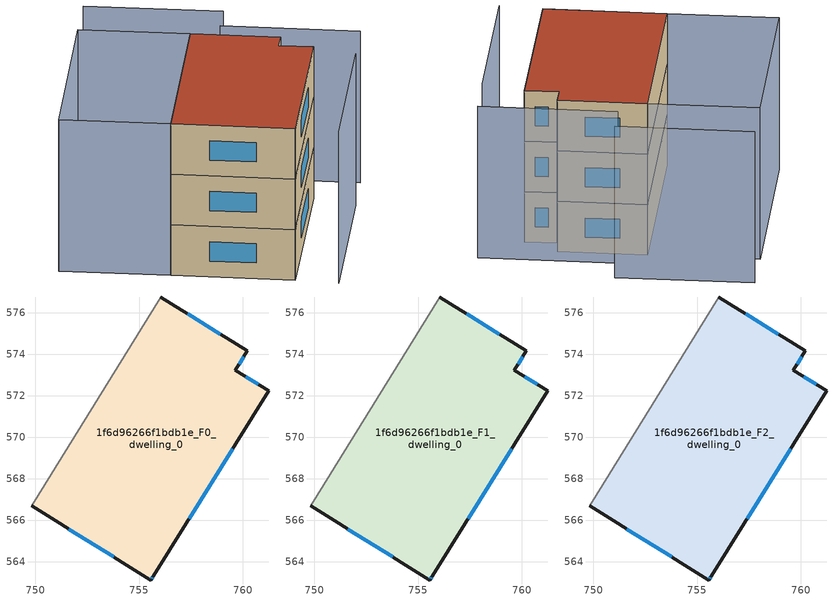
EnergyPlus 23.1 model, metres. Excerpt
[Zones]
1f6d96266f1bdb1e_F0_dwelling_0
 floor ground (EU_floor_Construction): 760.22,574.17 759.64,573.24 761.24,572.25 755.68,563.3 755.57,563.13 749.83,566.7 756.04,576.76 z0
 wall outside (EU_wall_Construction): 749.83,566.7 755.57,563.13 755.68,563.3 761.24,572.25 759.64,573.24 760.22,574.17 756.04,576.76 z0:3
 wall adiabatic (EU_wall_Construction): 756.04,576.76 749.83,566.7 z0:3
 window (EU_Window_Construction): 751.62,565.59 753.78,564.24 / 758.92,574.98 757.34,575.96 / 759.82,573.53 760.04,573.88 / 760.74,572.56 760.14,572.93 / 757.41,566.09 759.51,569.46 / 755.61,563.18 755.65,563.25 z0.93:2.07
1f6d96266f1bdb1e_F1_dwelling_0
 floor to 1f6d96266f1bdb1e_F0_dwelling_0 (EU_floor_Construction): 760.22,574.17 759.64,573.24 761.24,572.25 755.68,563.3 755.57,563.13 749.83,566.7 756.04,576.76 z3
 wall outside (EU_wall_Construction): 749.83,566.7 755.57,563.13 755.68,563.3 761.24,572.25 759.64,573.24 760.22,574.17 756.04,576.76 z3:6
 wall adiabatic (EU_wall_Construction): 756.04,576.76 749.83,566.7 z3:6
 window (EU_Window_Construction): 751.62,565.59 753.78,564.24 / 758.92,574.98 757.34,575.96 / 759.82,573.53 760.04,573.88 / 760.74,572.56 760.14,572.93 / 757.41,566.09 759.51,569.46 / 755.61,563.18 755.65,563.25 z3.93:5.07
1f6d96266f1bdb1e_F2_dwelling_0
 floor to 1f6d96266f1bdb1e_F1_dwelling_0 (EU_floor_Construction): 760.22,574.17 759.64,573.24 761.24,572.25 755.68,563.3 755.57,563.13 749.83,566.7 756.04,576.76 z6
 wall outside (EU_wall_Construction): 749.83,566.7 755.57,563.13 755.68,563.3 761.24,572.25 759.64,573.24 760.22,574.17 756.04,576.76 z6:9
 wall adiabatic (EU_wall_Construction): 756.04,576.76 749.83,566.7 z6:9
 window (EU_Window_Construction): 751.62,565.59 753.78,564.24 / 758.92,574.98 757.34,575.96 / 759.82,573.53 760.04,573.88 / 760.74,572.56 760.14,572.93 / 757.41,566.09 759.51,569.46 / 755.61,563.18 755.65,563.25 z6.93:8.07
 roof outside (EU_roof_Construction): 755.68,563.3 761.24,572.25 759.64,573.24 760.22,574.17 756.04,576.76 749.83,566.7 755.57,563.13 z9
shading: 757.51,561.73 762.86,570.42 / 764.43,572.97 757.95,576.96 / 758.96,578.6 752.47,582.6 / 744.64,569.9 750.85,579.97 / 750.85,579.97 756.04,576.77 / 756.04,576.77 749.83,566.7 / 749.83,566.7 744.64,569.9 z0:9
[Building]
EU S2 Campaign: North Axis=0; Terrain=City; Solar Distribution=FullExterior
[Site:Location]
Montreal-Trudeau.Intl.AP: Latitude=45.4667; Longitude=-73.75; Time Zone=-5; Elevation=36
[SizingPeriod:WeatherFileDays]
AnnualSizingPeriod: Begin Month=1; Begin Day of Month=1; End Month=12; End Day of Month=31; Day of Week for Start Day=Monday; Use Weather File Daylight Saving Period=No; Use Weather File Rain and Snow Indicators=No
[MATERIAL]
EU_InternalMass_Material: Roughness=MediumRough; Thickness=0.1; Conductivity=1; Density=1800; Specific Heat=900; Thermal Absorptance=0.9; Solar Absorptance=0.7; Visible Absorptance=0.7
[MATERIAL:NOMASS] Roughness=MediumRough; Thermal Absorptance=0.9; Solar Absorptance=0.7; Visible Absorptance=0.7
Name | Thermal Resistance
EU_wall_NoMass; EU_floor_NoMass | 1.36485
EU_roof_NoMass | 2.55992
[WINDOWMATERIAL:SIMPLEGLAZINGSYSTEM]
EU_Window_SimpleGlazing: UFactor=3.92339; Solar Heat Gain Coefficient=0.8; Visible Transmittance=0.8
[CONSTRUCTION]
EU_wall_Construction: EU_wall_NoMass
EU_roof_Construction: EU_roof_NoMass
EU_floor_Construction: EU_floor_NoMass
EU_Window_Construction: EU_Window_SimpleGlazing
EU_InternalMass_Construction: EU_InternalMass_Material
[ZONE] Type=1; Multiplier=1; Ceiling Height=autocalculate; Volume=234.392; Floor Area=autocalculate; Part of Total Floor Area=Yes
1f6d96266f1bdb1e_F0_dwelling_0; 1f6d96266f1bdb1e_F1_dwelling_0; 1f6d96266f1bdb1e_F2_dwelling_0
[INTERNALMASS] Construction=EU_InternalMass_Construction; Surface Area=78.1304
Name | Zone or ZoneList
1f6d96266f1bdb1e_F0_dwelling_0_EU_InternalMass | 1f6d96266f1bdb1e_F0_dwelling_0
1f6d96266f1bdb1e_F1_dwelling_0_EU_InternalMass | 1f6d96266f1bdb1e_F1_dwelling_0
1f6d96266f1bdb1e_F2_dwelling_0_EU_InternalMass | 1f6d96266f1bdb1e_F2_dwelling_0
[OTHEREQUIPMENT] Fuel Type=Electricity; Design Level Calculation Method=Watts/Area; Power per Zone Floor Area=1; Fraction Latent=0; Fraction Radiant=0; Fraction Lost=0; Carbon Dioxide Generation Rate=0; EndUse Subcategory=EU_Step8_InternalGains
Name | Zone or ZoneList or Space or SpaceList | Schedule
EU_Step8_InternalGain_1f6d96266f1bdb1e_F0_dwelling_0_f000 | 1f6d96266f1bdb1e_F0_dwelling_0 | EU_Step8_GainSchedule_1f6d96266f1bdb1e_F0_dwelling_0_f000
EU_Step8_InternalGain_1f6d96266f1bdb1e_F1_dwelling_0_f000 | 1f6d96266f1bdb1e_F1_dwelling_0 | EU_Step8_GainSchedule_1f6d96266f1bdb1e_F1_dwelling_0_f000
EU_Step8_InternalGain_1f6d96266f1bdb1e_F2_dwelling_0_f000 | 1f6d96266f1bdb1e_F2_dwelling_0 | EU_Step8_GainSchedule_1f6d96266f1bdb1e_F2_dwelling_0_f000
[ZONEVENTILATION:DESIGNFLOWRATE] Schedule=EU_AlwaysOn; Design Flow Rate Calculation Method=AirChanges/Hour; Air Changes per Hour=0.860309; Ventilation Type=Natural; Fan Pressure Rise=0; Fan Total Efficiency=1; Constant Term Coefficient=1; Temperature Term Coefficient=0; Velocity Term Coefficient=0; Velocity Squared Term Coefficient=0; Minimum Indoor Temperature=-100; Maximum Indoor Temperature=100; Delta Temperature=-100; Minimum Outdoor Temperature=-100; Maximum Outdoor Temperature=100; Maximum Wind Speed=40
Name | Zone or ZoneList or Space or SpaceList
EU_ConstantAir_1f6d96266f1bdb1e_F0_dwelling_0 | 1f6d96266f1bdb1e_F0_dwelling_0
EU_ConstantAir_1f6d96266f1bdb1e_F1_dwelling_0 | 1f6d96266f1bdb1e_F1_dwelling_0
EU_ConstantAir_1f6d96266f1bdb1e_F2_dwelling_0 | 1f6d96266f1bdb1e_F2_dwelling_0
[HVACTEMPLATE:THERMOSTAT] Constant Heating Setpoint=20; Constant Cooling Setpoint=50
EU_HeatOnly_1f6d96266f1bdb1e_F0_dwelling_0; EU_HeatOnly_1f6d96266f1bdb1e_F1_dwelling_0; EU_HeatOnly_1f6d96266f1bdb1e_F2_dwelling_0
[HVACTEMPLATE:ZONE:IDEALLOADSAIRSYSTEM] System Availability Schedule=EU_AlwaysOn; Maximum Heating Supply Air Temperature=50; Minimum Cooling Supply Air Temperature=13; Maximum Heating Supply Air Humidity Ratio=0.0156; Minimum Cooling Supply Air Humidity Ratio=0.0077; Heating Limit=NoLimit; Cooling Limit=NoLimit; Heating Availability Schedule=EU_AlwaysOn; Cooling Availability Schedule=EU_CoolingOff; Dehumidification Control Type=ConstantSensibleHeatRatio; Cooling Sensible Heat Ratio=0.7; Dehumidification Setpoint=60; Humidification Control Type=None; Humidification Setpoint=30; Outdoor Air Method=None; Outdoor Air Flow Rate per Person=0.00944; Outdoor Air Flow Rate per Zone Floor Area=0; Outdoor Air Flow Rate per Zone=0; Demand Controlled Ventilation Type=None; Outdoor Air Economizer Type=NoEconomizer; Heat Recovery Type=None; Sensible Heat Recovery Effectiveness=0.7; Latent Heat Recovery Effectiveness=0.65
Name | Template Thermostat
1f6d96266f1bdb1e_F0_dwelling_0 | EU_HeatOnly_1f6d96266f1bdb1e_F0_dwelling_0
1f6d96266f1bdb1e_F1_dwelling_0 | EU_HeatOnly_1f6d96266f1bdb1e_F1_dwelling_0
1f6d96266f1bdb1e_F2_dwelling_0 | EU_HeatOnly_1f6d96266f1bdb1e_F2_dwelling_0
[SIZING:ZONE] Zone Cooling Design Supply Air Temperature Input Method=SupplyAirTemperature; Zone Cooling Design Supply Air Temperature=13; Zone Heating Design Supply Air Temperature Input Method=SupplyAirTemperature; Zone Heating Design Supply Air Temperature=50; Zone Cooling Design Supply Air Humidity Ratio=0.008; Zone Heating Design Supply Air Humidity Ratio=0.008; Cooling Design Air Flow Method=DesignDay; Cooling Design Air Flow Rate=0; Cooling Minimum Air Flow per Zone Floor Area=0.000762; Cooling Minimum Air Flow=0; Cooling Minimum Air Flow Fraction=0.2; Heating Design Air Flow Method=DesignDay; Heating Design Air Flow Rate=0; Heating Maximum Air Flow per Zone Floor Area=0.002032; Heating Maximum Air Flow=0.141576; Heating Maximum Air Flow Fraction=0.3; Account for Dedicated Outdoor Air System=No; Dedicated Outdoor Air System Control Strategy=NeutralSupplyAir; Dedicated Outdoor Air Low Setpoint Temperature for Design=autosize; Dedicated Outdoor Air High Setpoint Temperature for Design=autosize; Zone Load Sizing Method=Sensible Load Only No Latent Load; Zone Latent Cooling Design Supply Air Humidity Ratio Input Method=HumidityRatioDifference; Zone Cooling Design Supply Air Humidity Ratio Difference=0.005; Zone Latent Heating Design Supply Air Humidity Ratio Input Method=HumidityRatioDifference; Zone Humidification Design Supply Air Humidity Ratio Difference=0.005
1f6d96266f1bdb1e_F0_dwelling_0; 1f6d96266f1bdb1e_F1_dwelling_0; 1f6d96266f1bdb1e_F2_dwelling_0
[SCHEDULE:CONSTANT]
Name | Hourly Value
EU_AlwaysOn | 1
EU_CoolingOff | 0
[SCHEDULE:FILE] Column Number=1; Rows to Skip at Top=0; Number of Hours of Data=8760; Column Separator=Comma; Interpolate to Timestep=No; Minutes per Item=60; Adjust Schedule for Daylight Savings=Yes
Name | File
EU_Step8_GainSchedule_1f6d96266f1bdb1e_F0_dwelling_0_f000 | ../../schedules/1f6d96266f1bdb1e/1f6d96266f1bdb1e_F0_dwelling_0_f000_gain.csv
EU_Step8_GainSchedule_1f6d96266f1bdb1e_F1_dwelling_0_f000 | ../../schedules/1f6d96266f1bdb1e/1f6d96266f1bdb1e_F1_dwelling_0_f000_gain.csv
EU_Step8_GainSchedule_1f6d96266f1bdb1e_F2_dwelling_0_f000 | ../../schedules/1f6d96266f1bdb1e/1f6d96266f1bdb1e_F2_dwelling_0_f000_gain.csv
